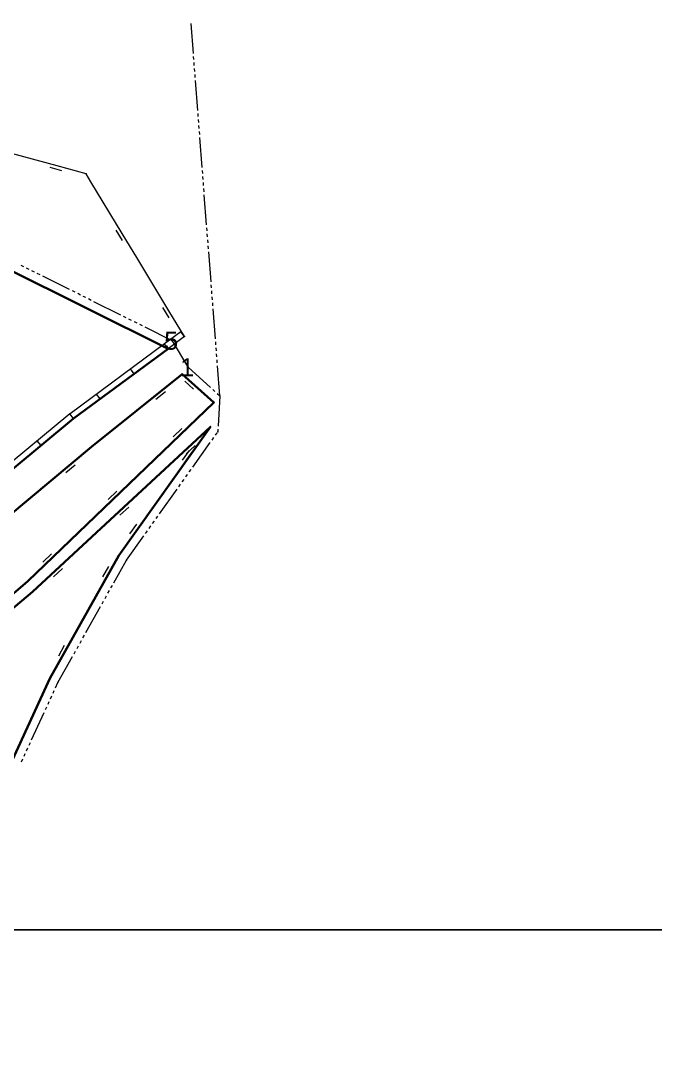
# Model space of a CAD drawing. Header units: millimetres. Extents: x 615240 to 617330, y 4151758 to 4153557.
# Drawn here: x 616181 to 616286.3, y 4152636.5 to 4152808.4 of the extents above; entities that cross this region are included whole.
import ezdxf
from ezdxf.xclip import XClip

# ---------------------------------------------------------------- set-up
doc = ezdxf.new("R2010")
doc.units = ezdxf.units.MM
doc.header["$XCLIPFRAME"] = 2
for name, color, linetype, lineweight in [('01_UYGALAN_TARAMA', 26, 'Continuous', 20), ('02_ADA_ALN_YENI', 7, 'Continuous', 30), ('03_PARSEL_ALN_YENI', 171, 'Continuous', 0), ('06_DETAY_SNR_KROKI', 4, 'Continuous', 0), ('07_SNRTIP_GECERLI', 30, 'Continuous', 0), ('07_SNRTIP_SABIT', 18, 'Continuous', 0), ('NOKTA_DETAY_YENI', 171, 'Continuous', 0), ('NOKTA_PARSEL_YENI', 30, 'Continuous', 0)]:
    doc.layers.add(name, color=color, linetype=linetype, lineweight=lineweight)
doc.layers.add('ANTET', color=7, linetype='Continuous')
doc.styles.get("Standard").update_dxf_attribs({"font": 'Arial'})

# ---------------------------------------------------------------- blocks, each defined once
blk = doc.blocks.new('fggg')
at = {"layer": '01_UYGALAN_TARAMA', "color": 252}
for p, q in [((616209.68, 4152802.92, 0.95), (616209.29, 4152807.91, 0.95)), ((616209.75, 4152801.93, 0.95), (616209.71, 4152802.42, 0.95)), ((616209.83, 4152800.93, 0.95), (616209.79, 4152801.43, 0.95)), ((616209.91, 4152799.93, 0.95), (616209.87, 4152800.43, 0.95)), ((616209.98, 4152798.93, 0.95), (616209.95, 4152799.43, 0.95)), ((616210.41, 4152793.45, 0.95), (616210.02, 4152798.44, 0.95)), ((616210.49, 4152792.45, 0.95), (616210.45, 4152792.95, 0.95)), ((616210.56, 4152791.46, 0.95), (616210.52, 4152791.96, 0.95)), ((616210.64, 4152790.46, 0.95), (616210.6, 4152790.96, 0.95)), ((616210.72, 4152789.46, 0.95), (616210.68, 4152789.96, 0.95)), ((616211.14, 4152783.98, 0.95), (616210.76, 4152788.96, 0.95)), ((616211.22, 4152782.98, 0.95), (616211.18, 4152783.48, 0.95)), ((616211.3, 4152781.99, 0.95), (616211.26, 4152782.48, 0.95)), ((616211.37, 4152780.99, 0.95), (616211.34, 4152781.49, 0.95)), ((616211.45, 4152779.99, 0.95), (616211.41, 4152780.49, 0.95)), ((616211.88, 4152774.51, 0.95), (616211.49, 4152779.49, 0.95)), ((616211.95, 4152773.51, 0.95), (616211.91, 4152774.01, 0.95)), ((616212.03, 4152772.51, 0.95), (616211.99, 4152773.01, 0.95)), ((616212.11, 4152771.52, 0.95), (616212.07, 4152772.01, 0.95)), ((616212.18, 4152770.52, 0.95), (616212.15, 4152771.02, 0.95)), ((616212.61, 4152765.04, 0.95), (616212.22, 4152770.02, 0.95)), ((616181.53, 4152767.53, 622.53), (616181.08, 4152767.75, 622.53)), ((616182.42, 4152767.08, 622.53), (616181.98, 4152767.3, 622.53)), ((616183.32, 4152766.63, 622.53), (616182.87, 4152766.86, 622.53)), ((616184.22, 4152766.19, 622.53), (616183.77, 4152766.41, 622.53)), ((616189.14, 4152763.74, 622.53), (616184.66, 4152765.97, 622.53)), ((616190.03, 4152763.29, 622.53), (616189.59, 4152763.51, 622.53)), ((616212.69, 4152764.04, 0.95), (616212.65, 4152764.54, 0.95)), ((616212.76, 4152763.04, 0.95), (616212.73, 4152763.54, 0.95)), ((616190.93, 4152762.84, 622.53), (616190.48, 4152763.07, 622.53)), ((616191.82, 4152762.4, 622.53), (616191.38, 4152762.62, 622.53)), ((616192.72, 4152761.95, 622.53), (616192.27, 4152762.18, 622.53)), ((616197.64, 4152759.5, 622.53), (616193.17, 4152761.73, 622.53)), ((616212.84, 4152762.04, 0.95), (616212.8, 4152762.54, 0.95)), ((616212.92, 4152761.05, 0.95), (616212.88, 4152761.55, 0.95)), ((616213.34, 4152755.56, 0.95), (616212.96, 4152760.55, 0.95)), ((616198.54, 4152759.05, 622.53), (616198.09, 4152759.28, 622.53)), ((616199.43, 4152758.61, 622.53), (616198.98, 4152758.83, 622.53)), ((616200.33, 4152758.16, 622.53), (616199.88, 4152758.39, 622.53)), ((616201.22, 4152757.72, 622.53), (616200.77, 4152757.94, 622.53)), ((616206.15, 4152755.26, 622.53), (616201.67, 4152757.49, 622.53)), ((616206.15, 4152755.26, 622.53), (616208.71, 4152750.97, 622.53)), ((616213.42, 4152754.57, 0.95), (616213.38, 4152755.07, 0.95)), ((616213.5, 4152753.57, 0.95), (616213.46, 4152754.07, 0.95)), ((616213.57, 4152752.57, 0.95), (616213.54, 4152753.07, 0.95)), ((616213.65, 4152751.58, 0.95), (616213.61, 4152752.07, 0.95)), ((616208.79, 4152750.84, 622.53), (616212.51, 4152747.5, 622.53)), ((616214.08, 4152746.09, 0.95), (616213.69, 4152751.08, 0.95)), ((616212.88, 4152747.17, 622.53), (616213.25, 4152746.83, 622.53)), ((616213.63, 4152746.5, 622.53), (616214, 4152746.16, 622.53)), ((616214.08, 4152746.09, 622.53), (616213.78, 4152741.1, 622.53)), ((616213.35, 4152739.59, 0.95), (616213.64, 4152739.99, 0.95)), ((616213.75, 4152740.6, 622.53), (616213.72, 4152740.11, 622.53)), ((616209.58, 4152734.29, 0.95), (616212.48, 4152738.36, 0.95)), ((616212.77, 4152738.77, 0.95), (616213.06, 4152739.18, 0.95)), ((616208.42, 4152732.66, 0.95), (616208.71, 4152733.07, 0.95)), ((616209, 4152733.48, 0.95), (616209.29, 4152733.88, 0.95)), ((616207.26, 4152731.03, 0.95), (616207.55, 4152731.44, 0.95)), ((616207.84, 4152731.85, 0.95), (616208.13, 4152732.25, 0.95)), ((616204.07, 4152726.55, 0.95), (616206.97, 4152730.63, 0.95)), ((616203.49, 4152725.74, 0.95), (616203.78, 4152726.15, 0.95)), ((616202.33, 4152724.11, 0.95), (616202.62, 4152724.52, 0.95)), ((616202.91, 4152724.92, 0.95), (616203.2, 4152725.33, 0.95)), ((616198.56, 4152718.82, 0.95), (616201.46, 4152722.89, 0.95)), ((616201.75, 4152723.29, 0.95), (616202.04, 4152723.7, 0.95)), ((616196.47, 4152715.09, 0.95), (616198.56, 4152718.82, 0.95)), ((616195.5, 4152713.35, 0.95), (616195.74, 4152713.79, 0.95)), ((616195.99, 4152714.22, 0.95), (616196.23, 4152714.66, 0.95)), ((616194.52, 4152711.6, 0.95), (616194.76, 4152712.04, 0.95)), ((616195.01, 4152712.48, 0.95), (616195.25, 4152712.91, 0.95)), ((616191.83, 4152706.81, 0.95), (616194.28, 4152711.17, 0.95)), ((616190.86, 4152705.06, 0.95), (616191.1, 4152705.5, 0.95)), ((616191.34, 4152705.93, 0.95), (616191.59, 4152706.37, 0.95)), ((616189.88, 4152703.32, 0.95), (616190.12, 4152703.75, 0.95)), ((616190.37, 4152704.19, 0.95), (616190.61, 4152704.62, 0.95)), ((616187.19, 4152698.52, 0.95), (616189.63, 4152702.88, 0.95)), ((616186.8, 4152697.66, 0.95), (616187.19, 4152698.52, 0.95)), ((616186.38, 4152696.76, 0.95), (616186.59, 4152697.21, 0.95)), ((616185.55, 4152694.94, 0.95), (616185.75, 4152695.39, 0.95)), ((616185.96, 4152695.85, 0.95), (616186.17, 4152696.3, 0.95)), ((616182.83, 4152689.03, 0.95), (616184.92, 4152693.58, 0.95)), ((616185.13, 4152694.03, 0.95), (616185.34, 4152694.48, 0.95)), ((616182.41, 4152688.13, 0.95), (616182.62, 4152688.58, 0.95)), ((616181.57, 4152686.31, 0.95), (616181.78, 4152686.76, 0.95)), ((616181.99, 4152687.22, 0.95), (616182.2, 4152687.67, 0.95)), ((616181.16, 4152685.4, 0.95), (616181.37, 4152685.85, 0.95))]:
    blk.add_line(p, q, dxfattribs=at)
for p in [(616206.15, 4152755.26, 383.78), (616208.79, 4152750.84, 623.7), (616208.79, 4152750.84, 623.7), (616214.08, 4152746.09, 622.48), (616214.08, 4152746.09, 622.53), (616214.08, 4152746.09, 622.48), (616213.72, 4152740.11, 622.48), (616213.72, 4152740.11, 622.48), (616198.56, 4152718.82, 622.66), (616198.56, 4152718.82, 622.66), (616187.19, 4152698.52, 621.24), (616187.19, 4152698.52, 621.24)]:
    blk.add_point(p, dxfattribs=at)
at = {"layer": '02_ADA_ALN_YENI', "color": 252}
blk.add_polyline3d([(616125.99, 4152794.83, 0), (616178.27, 4152767.48, 0), (616205.48, 4152753.92, 0), (616189.79, 4152742.33, 0), (616169.69, 4152725.69, 0), (616156.44, 4152717.27, 0), (616138.25, 4152703.59, 0), (616113.44, 4152687.34, 0), (616098.05, 4152676.15, 0), (616082.93, 4152667.76, 0), (616074.61, 4152665.46, 0), (616066.37, 4152665.81, 0), (616056.19, 4152672.3, 0), (616045.79, 4152680.81, 0), (616031.8, 4152688.47, 0), (616014.53, 4152700.69, 0), (616012.35, 4152702.31, 0), (616001.69, 4152710.22, 0), (615966.82, 4152727.59, 0), (615931.04, 4152781.04, 0), (615998.55, 4152757.72, 0), (616061.85, 4152739.42, 0), (616080.99, 4152742.61, 0), (616125.99, 4152794.83, 0)], close=True, dxfattribs=at)
for points in [[(616042.5, 4152677.63, 0), (616052.81, 4152669.4, 0), (616067.06, 4152660.45, 0), (616073.99, 4152660.74, 0), (616073.99, 4152660.74, 0), (616082.27, 4152663.54, 0), (616098.84, 4152671.56, 0), (616114.33, 4152683.26, 0), (616139.49, 4152698.46, 0), (616158.7, 4152712.83, 0), (616172.12, 4152720.42, 0), (616192.78, 4152737.62, 0), (616207.79, 4152749.73, 0), (616213.07, 4152744.98, 0), (616182.2, 4152715.34, 0), (616158.15, 4152694.71, 0), (616149.57, 4152688.53, 0), (616111.77, 4152667.98, 0), (616085.48, 4152651.43, 0), (616067.08, 4152641.36, 0), (616061.54, 4152655.01, 0), (616052.24, 4152666.23, 0), (616041.42, 4152674.7, 0)], [(616040.47, 4152672.93, 0), (616051.16, 4152664.61, 0), (616059.3, 4152653.67, 0), (616066.19, 4152637.89, 0), (616086.98, 4152649.36, 0), (616112.42, 4152665.81, 0), (616150.56, 4152686.89, 0), (616158.7, 4152693.18, 0), (616182.99, 4152713.61, 0), (616212.5, 4152740.98, 0), (616197.29, 4152719.62, 0), (616185.85, 4152699.2, 0), (616165.72, 4152655.44, 0), (616151.12, 4152642.97, 0), (616118.08, 4152611.1, 0), (616118.08, 4152611.1, 0), (616104.61, 4152590.41, 0), (616092.57, 4152576.85, 0), (616068.62, 4152559.61, 0), (616046.83, 4152531.18, 0), (616033.84, 4152526.84, 0)]]:
    blk.add_polyline3d(points, dxfattribs=at)
at = {"layer": '03_PARSEL_ALN_YENI', "color": 252}
for points in [[(616098.05, 4152676.15, 0), (616178.27, 4152767.48, 0), (616205.48, 4152753.92, 0), (616189.79, 4152742.33, 0), (616169.69, 4152725.69, 0), (616156.44, 4152717.27, 0), (616138.25, 4152703.59, 0), (616113.44, 4152687.34, 0), (616098.05, 4152676.15, 0)], [(616172.12, 4152720.42, 0), (616192.78, 4152737.62, 0), (616207.79, 4152749.73, 0), (616213.07, 4152744.98, 0), (616182.2, 4152715.34, 0), (616158.15, 4152694.71, 0), (616149.57, 4152688.53, 0), (616111.77, 4152667.98, 0), (616085.48, 4152651.43, 0), (616082.27, 4152663.54, 0), (616098.84, 4152671.56, 0), (616114.33, 4152683.26, 0), (616139.49, 4152698.46, 0), (616158.7, 4152712.83, 0), (616172.12, 4152720.42, 0)], [(616086.98, 4152649.36, 0), (616112.42, 4152665.81, 0), (616150.56, 4152686.89, 0), (616158.7, 4152693.18, 0), (616182.99, 4152713.61, 0), (616212.5, 4152740.98, 0), (616197.29, 4152719.62, 0), (616185.85, 4152699.2, 0), (616165.72, 4152655.44, 0), (616151.12, 4152642.97, 0), (616118.08, 4152611.1, 0), (616104.61, 4152590.41, 0), (616098.55, 4152606.75, 0), (616090.72, 4152639.88, 0), (616086.98, 4152649.36, 0)]]:
    blk.add_polyline3d(points, close=True, dxfattribs=at)
at = {"layer": '06_DETAY_SNR_KROKI', "color": 252}
for p, q in [((616187.04, 4152784.27, 0.95), (616177.4, 4152786.9, 0.95)), ((616191.87, 4152782.95, 0.95), (616187.04, 4152784.27, 0.95)), ((616187.86, 4152783.46, 0.95), (616185.93, 4152783.99, 0.95)), ((616192.68, 4152781.61, 0.95), (616191.87, 4152782.95, 0.95)), ((616197.85, 4152773.05, 0.95), (616192.68, 4152781.61, 0.95)), ((616197.89, 4152771.9, 0.95), (616196.85, 4152773.62, 0.95)), ((616200.44, 4152768.77, 0.95), (616197.85, 4152773.05, 0.95)), ((616205.62, 4152760.22, 0.95), (616200.44, 4152768.77, 0.95)), ((616178.27, 4152767.48, 627.45), (616205.48, 4152753.92, 624.08)), ((616205.66, 4152759.07, 0.95), (616204.62, 4152760.78, 0.95)), ((616208.21, 4152755.94, 0.95), (616205.62, 4152760.22, 0.95)), ((616207.61, 4152756.74, 0.95), (616204.88, 4152754.73, 0.95)), ((616208.21, 4152755.94, 0.95), (616207.61, 4152756.74, 0.95)), ((616208.21, 4152755.94, 0.95), (616205.48, 4152753.92, 0.95)), ((616204.88, 4152754.73, 0.95), (616189.2, 4152743.14, 0.95)), ((616205.48, 4152753.92, 0.95), (616199.85, 4152749.76, 0.95)), ((616205.48, 4152753.92, 0.95), (616204.88, 4152754.73, 0.95)), ((616199.85, 4152749.76, 0.95), (616194.22, 4152745.6, 0.95)), ((616199.85, 4152749.76, 0.95), (616199.25, 4152750.57, 0.95)), ((616207.79, 4152749.73, 0.95), (616203.9, 4152746.59, 0.95)), ((616209.36, 4152748.32, 0.95), (616207.79, 4152749.73, 0.95)), ((616209.72, 4152747.23, 0.95), (616208.24, 4152748.57, 0.95)), ((616213.07, 4152744.98, 0.95), (616209.36, 4152748.32, 0.95)), ((616194.22, 4152745.6, 0.95), (616193.62, 4152746.41, 0.95)), ((616203.9, 4152746.59, 0.95), (616196.11, 4152740.31, 0.95)), ((616205.03, 4152746.78, 0.95), (616203.47, 4152745.52, 0.95)), ((616194.22, 4152745.6, 0.95), (616189.79, 4152742.33, 0.95)), ((616207.45, 4152739.58, 0.95), (616213.07, 4152744.98, 0.95)), ((616189.15, 4152743.1, 0.95), (616169.05, 4152726.46, 0.95)), ((616189.79, 4152742.33, 0.95), (616189.15, 4152743.1, 0.95)), ((616189.79, 4152742.33, 0.95), (616184.4, 4152737.87, 0.95)), ((616196.11, 4152740.31, 0.95), (616192.78, 4152737.62, 0.95)), ((616203.85, 4152736.12, 0.95), (616207.45, 4152739.58, 0.95)), ((616206.34, 4152739.29, 0.95), (616207.78, 4152740.68, 0.95)), ((616212.5, 4152740.98, 0.95), (616208.83, 4152737.58, 0.95)), ((616208.89, 4152735.91, 0.95), (616212.5, 4152740.98, 0.95)), ((616184.4, 4152737.87, 0.95), (616179.01, 4152733.4, 0.95)), ((616184.4, 4152737.87, 0.95), (616183.76, 4152738.64, 0.95)), ((616192.78, 4152737.62, 0.95), (616188.94, 4152734.42, 0.95)), ((616209.95, 4152737.84, 0.95), (616208.48, 4152736.48, 0.95)), ((616196.63, 4152729.19, 0.95), (616203.85, 4152736.12, 0.95)), ((616208.83, 4152737.58, 0.95), (616201.5, 4152730.78, 0.95)), ((616205.99, 4152731.84, 0.95), (616208.89, 4152735.91, 0.95)), ((616207.85, 4152735.42, 0.95), (616209.01, 4152737.05, 0.95)), ((616188.94, 4152734.42, 0.95), (616181.25, 4152728.02, 0.95)), ((616190.07, 4152734.63, 0.95), (616188.53, 4152733.35, 0.95)), ((616201.5, 4152730.78, 0.95), (616197.83, 4152727.38, 0.95)), ((616200.19, 4152723.69, 0.95), (616205.99, 4152731.84, 0.95)), ((616193.02, 4152725.73, 0.95), (616196.63, 4152729.19, 0.95)), ((616195.52, 4152728.91, 0.95), (616196.96, 4152730.29, 0.95)), ((616181.25, 4152728.02, 0.95), (616177.41, 4152724.82, 0.95)), ((616197.83, 4152727.38, 0.95), (616190.5, 4152720.58, 0.95)), ((616198.95, 4152727.64, 0.95), (616197.48, 4152726.28, 0.95)), ((616185.81, 4152718.81, 0.95), (616193.02, 4152725.73, 0.95)), ((616199.15, 4152723.2, 0.95), (616200.31, 4152724.83, 0.95)), ((616197.29, 4152719.62, 0.95), (616200.19, 4152723.69, 0.95)), ((616190.5, 4152720.58, 0.95), (616186.83, 4152717.18, 0.95)), ((616182.2, 4152715.34, 0.95), (616185.81, 4152718.81, 0.95)), ((616184.7, 4152718.52, 0.95), (616186.14, 4152719.9, 0.95)), ((616195.62, 4152716.65, 0.95), (616197.29, 4152719.62, 0.95)), ((616186.83, 4152717.18, 0.95), (616182.99, 4152713.61, 0.95)), ((616187.95, 4152717.45, 0.95), (616186.48, 4152716.09, 0.95)), ((616194.65, 4152716.05, 0.95), (616195.62, 4152717.8, 0.95)), ((616180.92, 4152714.24, 0.95), (616182.2, 4152715.34, 0.95)), ((616193.18, 4152712.29, 0.95), (616195.62, 4152716.65, 0.95)), ((616182.99, 4152713.61, 0.95), (616179.17, 4152710.4, 0.95)), ((616188.3, 4152703.56, 0.95), (616193.18, 4152712.29, 0.95)), ((616185.85, 4152699.2, 0.95), (616188.3, 4152703.56, 0.95)), ((616187.32, 4152702.96, 0.95), (616188.29, 4152704.71, 0.95)), ((616184.53, 4152696.32, 0.95), (616185.85, 4152699.2, 0.95)), ((616180.35, 4152687.23, 0.95), (616184.53, 4152696.32, 0.95))]:
    blk.add_line(p, q, dxfattribs=at)
for p in [(616191.87, 4152782.95, 635.57), (616191.87, 4152782.95, 635.57), (616208.21, 4152755.94, 624.08), (616208.21, 4152755.94, 624.08), (616205.48, 4152753.92, 624.15), (616205.48, 4152753.92, 624.08), (616207.79, 4152749.73, 623.7), (616207.79, 4152749.73, 623.7), (616213.07, 4152744.98, 622.53), (616213.07, 4152744.98, 622.53), (616189.79, 4152742.33, 624.15), (616189.79, 4152742.33, 624.15), (616212.5, 4152740.98, 622.48), (616212.5, 4152740.98, 622.48), (616192.78, 4152737.62, 623.75), (616192.78, 4152737.62, 623.75), (616197.29, 4152719.62, 622.66), (616197.29, 4152719.62, 622.66), (616182.2, 4152715.34, 622.52), (616182.2, 4152715.34, 622.52), (616182.99, 4152713.61, 621.85), (616182.99, 4152713.61, 621.85), (616185.85, 4152699.2, 621.24), (616185.85, 4152699.2, 621.24)]:
    blk.add_point(p, dxfattribs=at)
at = {"layer": '07_SNRTIP_GECERLI', "color": 252}
blk.add_polyline3d([(616205.48, 4152753.92, 0), (616178.27, 4152767.48, 0)], dxfattribs=at)
at = {"layer": '07_SNRTIP_SABIT', "color": 252}
for points in [[(616098.05, 4152676.15, 627.03), (616113.44, 4152687.34, 626.55), (616138.25, 4152703.59, 625.36), (616156.44, 4152717.27, 624.89), (616169.69, 4152725.69, 624.54), (616189.79, 4152742.33, 624.15), (616205.48, 4152753.92, 624.15)], [(616207.79, 4152749.73, 623.7), (616192.78, 4152737.62, 623.75), (616172.12, 4152720.42, 624.18), (616158.7, 4152712.83, 624.62), (616139.49, 4152698.46, 624.9), (616114.33, 4152683.26, 626.34), (616098.84, 4152671.56, 626.47), (616082.27, 4152663.54, 626.86)], [(616207.79, 4152749.73, 623.7), (616213.07, 4152744.98, 622.53)], [(616085.48, 4152651.43, 621.62), (616111.77, 4152667.98, 621.87), (616149.57, 4152688.53, 621.64), (616158.15, 4152694.71, 621.9), (616182.2, 4152715.34, 622.52), (616213.07, 4152744.98, 622.53)], [(616212.5, 4152740.98, 622.48), (616182.99, 4152713.61, 621.85), (616158.7, 4152693.18, 621.23), (616150.56, 4152686.89, 621.27), (616112.42, 4152665.81, 621.11), (616086.98, 4152649.36, 620.82)], [(616104.61, 4152590.41, 620.33), (616118.08, 4152611.1, 620.59), (616151.12, 4152642.97, 620.93), (616165.72, 4152655.44, 621.04), (616185.85, 4152699.2, 621.24), (616197.29, 4152719.62, 622.66), (616212.5, 4152740.98, 622.48)]]:
    blk.add_polyline3d(points, dxfattribs=at)
at = {"layer": 'NOKTA_DETAY_YENI', "color": 252}
for p in [(616191.87, 4152782.95, 635.57), (616208.21, 4152755.94, 624.08)]:
    blk.add_point(p, dxfattribs=at)
at = {"layer": 'NOKTA_PARSEL_YENI', "color": 252}
for p in [(616205.48, 4152753.92), (616207.79, 4152749.73, 623.7), (616213.07, 4152744.98, 622.53), (616189.79, 4152742.33, 624.15), (616212.5, 4152740.98, 622.48), (616192.78, 4152737.62, 623.75), (616197.29, 4152719.62, 622.66), (616182.2, 4152715.34, 622.52), (616182.99, 4152713.61, 621.85), (616185.85, 4152699.2, 621.24)]:
    blk.add_point(p, dxfattribs=at)
at = {"color": 252}
for s, p in [('5', (616204.83, 4152753.76)), ('1', (616207.48, 4152749.34, 623.7))]:
    blk.add_text(s, height=3, dxfattribs=at).set_placement(p)

msp = doc.modelspace()

# ---------------------------------------------------------------- linework, layer by layer
msp.add_lwpolyline([(616579.24, 4152657.5), (615240.4, 4152657.5), (615240.4, 4153557.29), (616579.24, 4153557.29)], close=True)
at = {"layer": 'ANTET', "flags": 128}
msp.add_lwpolyline([(615240.4, 4151757.5), (615240.4, 4152657.5), (617142.5, 4152657.5), (617142.5, 4151777.5), (615240.4, 4151757.5)], close=True, dxfattribs=at)

# ---------------------------------------------------------------- block references
ref = msp.add_blockref('fggg', (0, 0))
XClip(ref).set_block_clipping_path([(615240.4021353753, 4153557.293983656), (616576.5432835864, 4153557.293983656), (616576.5432835864, 4152657.5), (617142.5, 4152657.5), (617142.5, 4151777.5), (615240.4021353753, 4151757.5), (615240.4021353753, 4152657.5)])

doc.saveas('drawing.dxf')
